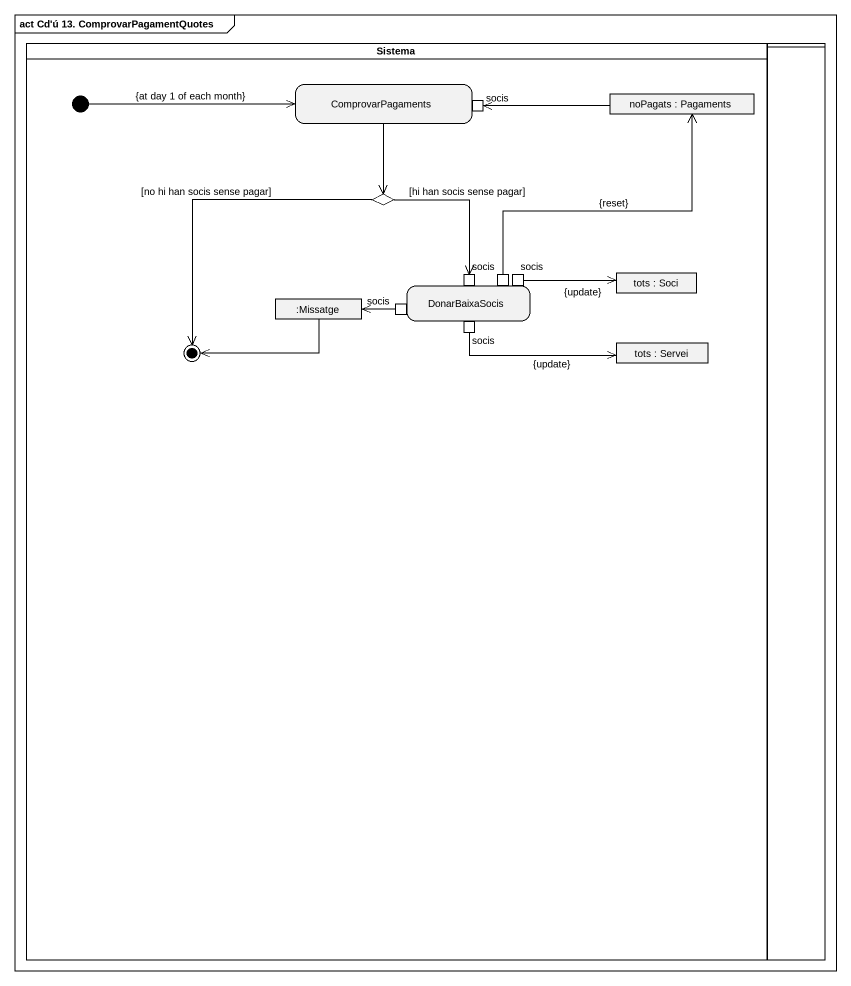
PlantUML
@startuml
mainframe act Cd'ú 13. ComprovarPagamentQuotes
hide empty description
state Sistema <<partition>> {
  state ComprovarPagaments {
    state socis <<inputPin>>
  }
  state "noPagats : Pagaments" as noPagats <<object>>
  state choice1 <<choice>>
  state DonarBaixaSocis {
    state "socis" as socis_2 <<inputPin>>
    state pin1 <<outputPin>>
    state "socis" as socis_3 <<outputPin>>
    state "socis" as socis_4 <<outputPin>>
    state "socis" as socis_5 <<outputPin>>
  }
  state "tots : Soci" as tots <<object>>
  state ":Missatge" as Missatge <<object>>
  state "tots : Servei" as tots_2 <<object>>
  [*] -right-> ComprovarPagaments : {at day 1 of each month}
  choice1 --> [*] : [no hi han socis sense pagar]
  Missatge -left-> [*]
}
state " " as lane1 <<partition>>
ComprovarPagaments --> choice1
noPagats -left-> socis
choice1 --> socis_2 : [hi han socis sense pagar]
pin1 -up-> noPagats : {reset}
socis_3 -right-> tots : {update}
socis_4 -left-> Missatge
socis_5 -right-> tots_2 : {update}
@enduml
